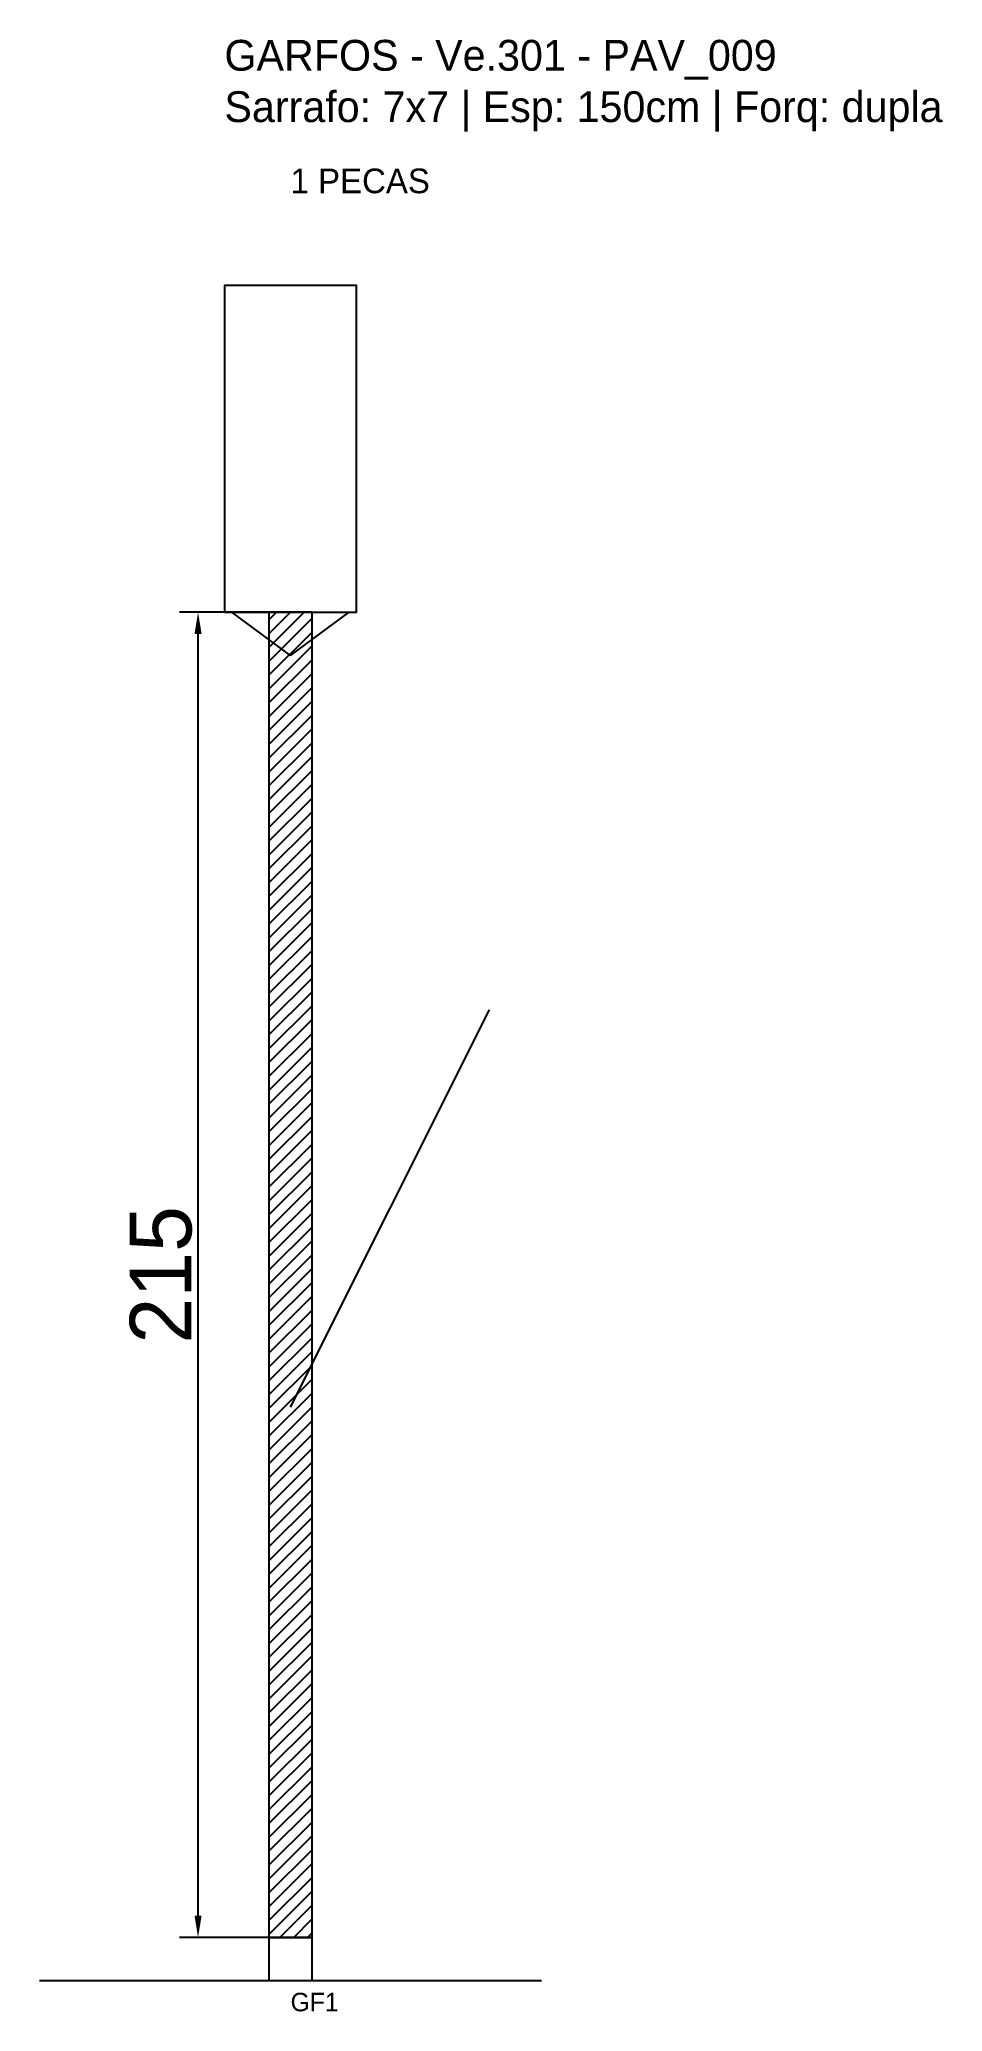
# Model space of a CAD drawing. Header units: metres. Extents: x -30 to 116, y -12 to 308.
import ezdxf

# ---------------------------------------------------------------- set-up
doc = ezdxf.new("R2010")
doc.units = ezdxf.units.M
for name, color, linetype in [('BARRA_ANCORAGEM', 1, 'Continuous'), ('COTA', 241, 'Continuous'), ('GARFOS OK', 3, 'Continuous'), ('NOME DA VIGA', 6, 'Continuous'), ('SARR_7x7', 40, 'Continuous'), ('VIGAS', 3, 'Continuous')]:
    doc.layers.add(name, color=color, linetype=linetype)
doc.dimstyles.new('EZ DXF', dxfattribs={"dimtxt": 10, "dimasz": 3.5, "dimexe": 3, "dimexo": 1.5, "dimgap": 1, "dimtad": 1, "dimdec": 1, "dimdsep": 46, "dimcen": 2.5, "dimazin": 3, "dimtfac": 1, "dimtmove": 0, "dimatfit": 3})

msp = doc.modelspace()

# ---------------------------------------------------------------- hatches: boundary and pattern name
at = {"layer": 'COTA'}
h = msp.add_hatch(dxfattribs=at)
h.set_pattern_fill('ANSI31', scale=0.5)
h.paths.add_polyline_path([(7.22, 0), (14.22, 0), (14.22, 215), (7.22, 215)])

# ---------------------------------------------------------------- linework, layer by layer
at = {"layer": 'BARRA_ANCORAGEM'}
msp.add_line((10.72, 86), (42.97, 150.5), dxfattribs=at)
at = {"layer": 'GARFOS OK'}
for p, q in [((10.72, 208), (1.22, 215)), ((1.22, 215), (20.22, 215)), ((10.72, 208), (20.22, 215))]:
    msp.add_line(p, q, dxfattribs=at)
at = {"layer": 'GARFOS OK', "linetype": 'CONTINUOUS'}
msp.add_line((-30, -7), (51.44, -7), dxfattribs=at)
at = {"layer": 'GARFOS OK'}
msp.add_lwpolyline([(7.22, 0), (14.22, 0), (14.22, 215), (7.22, 215), (7.22, 0)], dxfattribs=at)
at = {"layer": 'SARR_7x7'}
msp.add_lwpolyline([(7.22, -7), (14.22, -7), (14.22, 0), (7.22, 0), (7.22, -7)], dxfattribs=at)
at = {"layer": 'VIGAS'}
msp.add_lwpolyline([(0, 215), (21.44, 215), (21.44, 268), (0, 268), (0, 215)], dxfattribs=at)

# ---------------------------------------------------------------- texts
at = {"layer": 'NOME DA VIGA'}
for s, height, p in [('1 PECAS', 4, (10.72, 283)), ('GF1', 3, (10.72, -12))]:
    msp.add_text(s, height=height, dxfattribs=at).set_placement(p)
at = {"layer": 'NOME DA VIGA', "insert": (0, 293), "char_height": 5, "attachment_point": 7}
msp.add_mtext('GARFOS - Ve.301 - PAV_009\\PSarrafo: 7x7 | Esp: 150cm | Forq: dupla', dxfattribs=at)

# ---------------------------------------------------------------- dimensions: what is measured, and where the dimension line sits
at = {"layer": 'COTA'}
msp.add_linear_dim(base=(-4.28, 0), p1=(10.72, 0), p2=(10.72, 215), angle=90, dimstyle='EZ DXF', dxfattribs=at).render()

doc.saveas('drawing.dxf')
